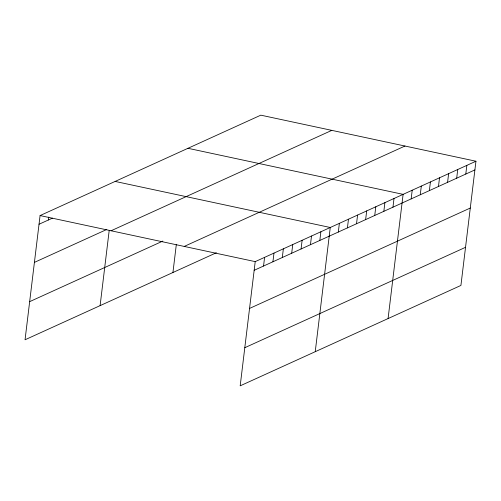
<?xml version="1.0" encoding="UTF-8"?>
<svg xmlns="http://www.w3.org/2000/svg" width="501" height="501" viewBox="0 0 501 501"><rect width="100%" height="100%" fill="white"/><g stroke="black" fill="none" stroke-linecap="round" stroke-linejoin="round"><path stroke-width="0.75" d="M475.95 161.228L255.216 261.628L240.186 385.833L460.92 285.432L475.95 161.228L260.814 115.167L40.08 215.568L25.05 339.772L216.363 252.755M48.409 219.983L48.76 217.09M100.1 305.635L109.187 230.548M172.939 272.506L176.352 244.294M263.545 266.044L264.597 257.357M272.926 261.779L273.978 253.093M282.307 257.514L283.359 248.828M291.688 253.243L292.741 244.557M301.07 248.978L302.122 240.292M310.451 244.713L311.503 236.027M319.832 240.442L320.884 231.756M315.235 351.696L330.265 227.492L115.13 181.431M338.319 232.038L339.371 223.352M347.425 227.892L348.477 219.206M356.53 223.753L357.582 215.067M365.636 219.613L366.688 210.927M374.742 215.468L375.794 206.788M383.847 211.328L384.9 202.642M392.953 207.189L394.005 198.502M388.081 318.567L403.111 194.363L187.969 148.302M411.164 198.903L412.21 190.217M420.27 194.764L421.316 186.078M429.376 190.624L430.422 181.938M438.475 186.478L439.527 177.792M447.581 182.339L448.633 173.653M456.687 178.199L457.739 169.513M465.792 174.054L466.844 165.374M39.028 224.254L52.43 218.154M34.419 262.374L106.788 229.458M111.078 230.767L331.806 130.366M29.665 301.646L162.844 241.075M184.224 246.423L404.952 146.029M254.164 270.308L474.898 169.914M249.554 308.434L470.289 208.034M244.801 347.707L465.535 247.312M40.08 215.568L255.216 261.628"/></g></svg>
